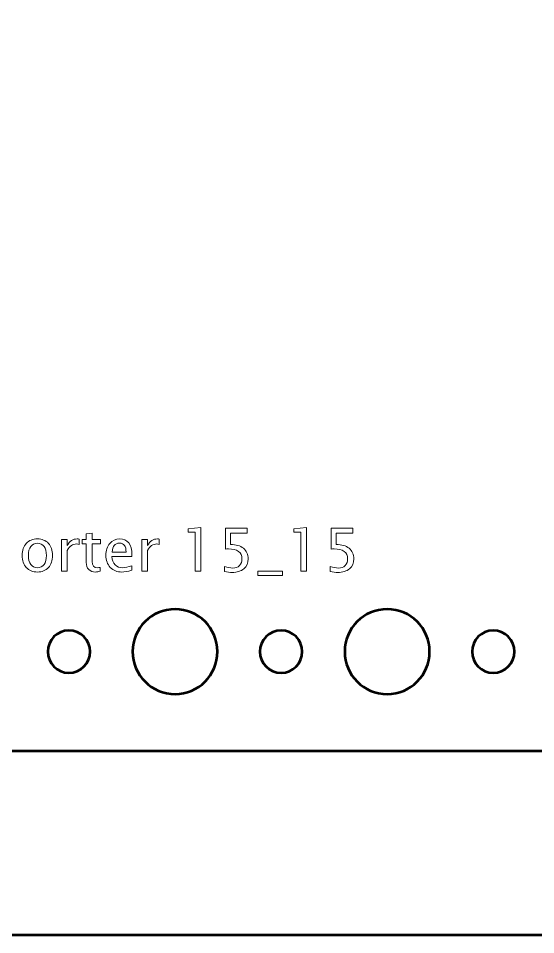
# Model space of a CAD drawing. Header units: centimetres. Extents: x -44 to 44, y -29.8 to 29.1.
# Drawn here: x -27.36 to -23.7, y 0.25 to 6.72 of the extents above; entities that cross this region are included whole.
import ezdxf

# ---------------------------------------------------------------- set-up
doc = ezdxf.new("R2010")
doc.units = ezdxf.units.CM
doc.header["$MEASUREMENT"] = 0
doc.layers.add('Layer 1', color=7, linetype='Continuous')

msp = doc.modelspace()

# ---------------------------------------------------------------- linework, layer by layer
at = {"layer": 'Layer 1', "color": 4, "lineweight": 53}
msp.add_lwpolyline([(-44, 0.25), (-16, 0.25), (-16, 23.75), (-44, 23.75), (-44, 0.25)], close=True, dxfattribs=at)
at = {"layer": 'Layer 1', "lineweight": 53}
for points, knots in [([(-40.45, 2.05), (-40.45, 2.05), (-40.45, 21.95), (-40.45, 21.95), (-40.45, 21.95), (-40.45, 22.22614), (-40.22614, 22.45), (-39.95, 22.45), (-39.95, 22.45), (-39.95, 22.45), (-20.05, 22.45), (-20.05, 22.45), (-20.05, 22.45), (-19.77386, 22.45), (-19.55, 22.22614), (-19.55, 21.95), (-19.55, 21.95), (-19.55, 21.95), (-19.55, 2.05), (-19.55, 2.05), (-19.55, 2.05), (-19.55, 1.77386), (-19.77386, 1.55), (-20.05, 1.55), (-20.05, 1.55), (-20.05, 1.55), (-39.95, 1.55), (-39.95, 1.55), (-39.95, 1.55), (-40.22614, 1.55), (-40.45, 1.77386), (-40.45, 2.05)], [0, 0, 0, 0, 0.1111111, 0.1111111, 0.1111111, 0.1111111, 0.2222222, 0.2222222, 0.2222222, 0.2222222, 0.3333333, 0.3333333, 0.3333333, 0.3333333, 0.4444444, 0.4444444, 0.4444444, 0.4444444, 0.5555556, 0.5555556, 0.5555556, 0.5555556, 0.6666667, 0.6666667, 0.6666667, 0.6666667, 0.7777778, 0.7777778, 0.7777778, 0.7777778, 1, 1, 1, 1]), ([(-26.55, 2.25), (-26.55, 2.41569), (-26.41569, 2.55), (-26.25, 2.55), (-26.25, 2.55), (-26.08431, 2.55), (-25.95, 2.41569), (-25.95, 2.25), (-25.95, 2.25), (-25.95, 2.08431), (-26.08431, 1.95), (-26.25, 1.95), (-26.25, 1.95), (-26.41569, 1.95), (-26.55, 2.08431), (-26.55, 2.25)], [0, 0, 0, 0, 0.2, 0.2, 0.2, 0.2, 0.4, 0.4, 0.4, 0.4, 0.6, 0.6, 0.6, 0.6, 1, 1, 1, 1]), ([(-25.05, 2.25), (-25.05, 2.41569), (-24.91569, 2.55), (-24.75, 2.55), (-24.75, 2.55), (-24.58431, 2.55), (-24.45, 2.41569), (-24.45, 2.25), (-24.45, 2.25), (-24.45, 2.08431), (-24.58431, 1.95), (-24.75, 1.95), (-24.75, 1.95), (-24.91569, 1.95), (-25.05, 2.08431), (-25.05, 2.25)], [0, 0, 0, 0, 0.2, 0.2, 0.2, 0.2, 0.4, 0.4, 0.4, 0.4, 0.6, 0.6, 0.6, 0.6, 1, 1, 1, 1]), ([(-27.15, 2.25), (-27.15, 2.33284), (-27.08284, 2.4), (-27, 2.4), (-27, 2.4), (-26.91716, 2.4), (-26.85, 2.33284), (-26.85, 2.25), (-26.85, 2.25), (-26.85, 2.16716), (-26.91716, 2.1), (-27, 2.1), (-27, 2.1), (-27.08284, 2.1), (-27.15, 2.16716), (-27.15, 2.25)], [0, 0, 0, 0, 0.2, 0.2, 0.2, 0.2, 0.4, 0.4, 0.4, 0.4, 0.6, 0.6, 0.6, 0.6, 1, 1, 1, 1]), ([(-25.65, 2.25), (-25.65, 2.33284), (-25.58284, 2.4), (-25.5, 2.4), (-25.5, 2.4), (-25.41716, 2.4), (-25.35, 2.33284), (-25.35, 2.25), (-25.35, 2.25), (-25.35, 2.16716), (-25.41716, 2.1), (-25.5, 2.1), (-25.5, 2.1), (-25.58284, 2.1), (-25.65, 2.16716), (-25.65, 2.25)], [0, 0, 0, 0, 0.2, 0.2, 0.2, 0.2, 0.4, 0.4, 0.4, 0.4, 0.6, 0.6, 0.6, 0.6, 1, 1, 1, 1]), ([(-24.15, 2.25), (-24.15, 2.33284), (-24.08284, 2.4), (-24, 2.4), (-24, 2.4), (-23.91716, 2.4), (-23.85, 2.33284), (-23.85, 2.25), (-23.85, 2.25), (-23.85, 2.16716), (-23.91716, 2.1), (-24, 2.1), (-24, 2.1), (-24.08284, 2.1), (-24.15, 2.16716), (-24.15, 2.25)], [0, 0, 0, 0, 0.2, 0.2, 0.2, 0.2, 0.4, 0.4, 0.4, 0.4, 0.6, 0.6, 0.6, 0.6, 1, 1, 1, 1])]:
    msp.add_open_spline(points, degree=3, knots=knots, dxfattribs=at)
at = {"layer": 'Layer 1', "color": 5, "lineweight": 9}
for points, knots in [([(-26.10754, 2.81748), (-26.10754, 2.81748), (-26.10754, 3.09307), (-26.10754, 3.09307), (-26.10754, 3.09307), (-26.10754, 3.09307), (-26.15622, 3.09307), (-26.15622, 3.09307), (-26.15622, 3.09307), (-26.15622, 3.09307), (-26.15622, 3.11847), (-26.15622, 3.11847), (-26.15622, 3.11847), (-26.15622, 3.11847), (-26.0669, 3.12609), (-26.0669, 3.12609), (-26.0669, 3.12609), (-26.0669, 3.12609), (-26.0669, 2.81748), (-26.0669, 2.81748), (-26.0669, 2.81748), (-26.0669, 2.81748), (-26.10754, 2.81748), (-26.10754, 2.81748)], [0, 0, 0, 0, 0.1428571, 0.1428571, 0.1428571, 0.1428571, 0.2857143, 0.2857143, 0.2857143, 0.2857143, 0.4285714, 0.4285714, 0.4285714, 0.4285714, 0.5714286, 0.5714286, 0.5714286, 0.5714286, 0.7142857, 0.7142857, 0.7142857, 0.7142857, 1, 1, 1, 1]), ([(-25.89911, 2.81621), (-25.89911, 2.81621), (-25.89911, 2.85262), (-25.89911, 2.85262), (-25.89911, 2.85262), (-25.87886, 2.84443), (-25.85967, 2.84034), (-25.84133, 2.84034), (-25.84133, 2.84034), (-25.82129, 2.84034), (-25.80549, 2.84627), (-25.79399, 2.85812), (-25.79399, 2.85812), (-25.78249, 2.86997), (-25.77677, 2.88627), (-25.77677, 2.90701), (-25.77677, 2.90701), (-25.77677, 2.92931), (-25.78489, 2.94638), (-25.80111, 2.95817), (-25.80111, 2.95817), (-25.81734, 2.96995), (-25.84084, 2.97581), (-25.87153, 2.97581), (-25.87153, 2.97581), (-25.87865, 2.97581), (-25.8862, 2.97531), (-25.89403, 2.97432), (-25.89403, 2.97432), (-25.89403, 2.97432), (-25.89403, 3.12355), (-25.89403, 3.12355), (-25.89403, 3.12355), (-25.89403, 3.12355), (-25.73909, 3.12355), (-25.73909, 3.12355), (-25.73909, 3.12355), (-25.73909, 3.12355), (-25.73909, 3.08799), (-25.73909, 3.08799), (-25.73909, 3.08799), (-25.73909, 3.08799), (-25.85847, 3.08799), (-25.85847, 3.08799), (-25.85847, 3.08799), (-25.85847, 3.08799), (-25.85847, 3.00713), (-25.85847, 3.00713), (-25.85847, 3.00713), (-25.8191, 3.00713), (-25.78841, 2.9981), (-25.76633, 2.98004), (-25.76633, 2.98004), (-25.74425, 2.96205), (-25.73317, 2.93707), (-25.73317, 2.90511), (-25.73317, 2.90511), (-25.73317, 2.87534), (-25.74319, 2.85205), (-25.76322, 2.83519), (-25.76322, 2.83519), (-25.78326, 2.81833), (-25.81092, 2.80986), (-25.8462, 2.80986), (-25.8462, 2.80986), (-25.86193, 2.80986), (-25.87957, 2.81198), (-25.89911, 2.81621)], [0, 0, 0, 0, 0.0555556, 0.0555556, 0.0555556, 0.0555556, 0.1111111, 0.1111111, 0.1111111, 0.1111111, 0.1666667, 0.1666667, 0.1666667, 0.1666667, 0.2222222, 0.2222222, 0.2222222, 0.2222222, 0.2777778, 0.2777778, 0.2777778, 0.2777778, 0.3333333, 0.3333333, 0.3333333, 0.3333333, 0.3888889, 0.3888889, 0.3888889, 0.3888889, 0.4444444, 0.4444444, 0.4444444, 0.4444444, 0.5, 0.5, 0.5, 0.5, 0.5555556, 0.5555556, 0.5555556, 0.5555556, 0.6111111, 0.6111111, 0.6111111, 0.6111111, 0.6666667, 0.6666667, 0.6666667, 0.6666667, 0.7222222, 0.7222222, 0.7222222, 0.7222222, 0.7777778, 0.7777778, 0.7777778, 0.7777778, 0.8333333, 0.8333333, 0.8333333, 0.8333333, 0.8888889, 0.8888889, 0.8888889, 0.8888889, 1, 1, 1, 1]), ([(-25.36049, 2.81748), (-25.36049, 2.81748), (-25.36049, 3.09307), (-25.36049, 3.09307), (-25.36049, 3.09307), (-25.36049, 3.09307), (-25.40917, 3.09307), (-25.40917, 3.09307), (-25.40917, 3.09307), (-25.40917, 3.09307), (-25.40917, 3.11847), (-25.40917, 3.11847), (-25.40917, 3.11847), (-25.40917, 3.11847), (-25.31985, 3.12609), (-25.31985, 3.12609), (-25.31985, 3.12609), (-25.31985, 3.12609), (-25.31985, 2.81748), (-25.31985, 2.81748), (-25.31985, 2.81748), (-25.31985, 2.81748), (-25.36049, 2.81748), (-25.36049, 2.81748)], [0, 0, 0, 0, 0.1428571, 0.1428571, 0.1428571, 0.1428571, 0.2857143, 0.2857143, 0.2857143, 0.2857143, 0.4285714, 0.4285714, 0.4285714, 0.4285714, 0.5714286, 0.5714286, 0.5714286, 0.5714286, 0.7142857, 0.7142857, 0.7142857, 0.7142857, 1, 1, 1, 1]), ([(-25.15206, 2.81621), (-25.15206, 2.81621), (-25.15206, 2.85262), (-25.15206, 2.85262), (-25.15206, 2.85262), (-25.13181, 2.84443), (-25.11262, 2.84034), (-25.09428, 2.84034), (-25.09428, 2.84034), (-25.07424, 2.84034), (-25.05844, 2.84627), (-25.04694, 2.85812), (-25.04694, 2.85812), (-25.03544, 2.86997), (-25.02972, 2.88627), (-25.02972, 2.90701), (-25.02972, 2.90701), (-25.02972, 2.92931), (-25.03784, 2.94638), (-25.05406, 2.95817), (-25.05406, 2.95817), (-25.07029, 2.96995), (-25.09379, 2.97581), (-25.12448, 2.97581), (-25.12448, 2.97581), (-25.1316, 2.97581), (-25.13915, 2.97531), (-25.14698, 2.97432), (-25.14698, 2.97432), (-25.14698, 2.97432), (-25.14698, 3.12355), (-25.14698, 3.12355), (-25.14698, 3.12355), (-25.14698, 3.12355), (-24.99204, 3.12355), (-24.99204, 3.12355), (-24.99204, 3.12355), (-24.99204, 3.12355), (-24.99204, 3.08799), (-24.99204, 3.08799), (-24.99204, 3.08799), (-24.99204, 3.08799), (-25.11142, 3.08799), (-25.11142, 3.08799), (-25.11142, 3.08799), (-25.11142, 3.08799), (-25.11142, 3.00713), (-25.11142, 3.00713), (-25.11142, 3.00713), (-25.07205, 3.00713), (-25.04136, 2.9981), (-25.01928, 2.98004), (-25.01928, 2.98004), (-24.9972, 2.96205), (-24.98612, 2.93707), (-24.98612, 2.90511), (-24.98612, 2.90511), (-24.98612, 2.87534), (-24.99614, 2.85205), (-25.01617, 2.83519), (-25.01617, 2.83519), (-25.03621, 2.81833), (-25.06387, 2.80986), (-25.09915, 2.80986), (-25.09915, 2.80986), (-25.11488, 2.80986), (-25.13252, 2.81198), (-25.15206, 2.81621)], [0, 0, 0, 0, 0.0555556, 0.0555556, 0.0555556, 0.0555556, 0.1111111, 0.1111111, 0.1111111, 0.1111111, 0.1666667, 0.1666667, 0.1666667, 0.1666667, 0.2222222, 0.2222222, 0.2222222, 0.2222222, 0.2777778, 0.2777778, 0.2777778, 0.2777778, 0.3333333, 0.3333333, 0.3333333, 0.3333333, 0.3888889, 0.3888889, 0.3888889, 0.3888889, 0.4444444, 0.4444444, 0.4444444, 0.4444444, 0.5, 0.5, 0.5, 0.5, 0.5555556, 0.5555556, 0.5555556, 0.5555556, 0.6111111, 0.6111111, 0.6111111, 0.6111111, 0.6666667, 0.6666667, 0.6666667, 0.6666667, 0.7222222, 0.7222222, 0.7222222, 0.7222222, 0.7777778, 0.7777778, 0.7777778, 0.7777778, 0.8333333, 0.8333333, 0.8333333, 0.8333333, 0.8888889, 0.8888889, 0.8888889, 0.8888889, 1, 1, 1, 1]), ([(-27.22309, 2.8124), (-27.25604, 2.8124), (-27.28214, 2.82291), (-27.30133, 2.84394), (-27.30133, 2.84394), (-27.32059, 2.86496), (-27.33019, 2.89354), (-27.33019, 2.92959), (-27.33019, 2.92959), (-27.33019, 2.96557), (-27.32059, 2.99408), (-27.30133, 3.01503), (-27.30133, 3.01503), (-27.28214, 3.03599), (-27.25604, 3.0465), (-27.22309, 3.0465), (-27.22309, 3.0465), (-27.19014, 3.0465), (-27.16403, 3.03599), (-27.14484, 3.01503), (-27.14484, 3.01503), (-27.12558, 2.99408), (-27.11599, 2.96557), (-27.11599, 2.92959), (-27.11599, 2.92959), (-27.11599, 2.89354), (-27.12558, 2.86496), (-27.14484, 2.84394), (-27.14484, 2.84394), (-27.16403, 2.82291), (-27.19014, 2.8124), (-27.22309, 2.8124)], [0, 0, 0, 0, 0.1111111, 0.1111111, 0.1111111, 0.1111111, 0.2222222, 0.2222222, 0.2222222, 0.2222222, 0.3333333, 0.3333333, 0.3333333, 0.3333333, 0.4444444, 0.4444444, 0.4444444, 0.4444444, 0.5555556, 0.5555556, 0.5555556, 0.5555556, 0.6666667, 0.6666667, 0.6666667, 0.6666667, 0.7777778, 0.7777778, 0.7777778, 0.7777778, 1, 1, 1, 1]), ([(-27.05234, 2.81748), (-27.05234, 2.81748), (-27.05234, 3.04184), (-27.05234, 3.04184), (-27.05234, 3.04184), (-27.05234, 3.04184), (-27.0117, 3.04184), (-27.0117, 3.04184), (-27.0117, 3.04184), (-27.0117, 3.04184), (-27.0117, 2.99944), (-27.0117, 2.99944), (-27.0117, 2.99944), (-26.99554, 3.03084), (-26.97212, 3.0465), (-26.94136, 3.0465), (-26.94136, 3.0465), (-26.93719, 3.0465), (-26.93282, 3.04615), (-26.9283, 3.04544), (-26.9283, 3.04544), (-26.9283, 3.04544), (-26.9283, 3.00741), (-26.9283, 3.00741), (-26.9283, 3.00741), (-26.93536, 3.00974), (-26.94157, 3.01094), (-26.94693, 3.01094), (-26.94693, 3.01094), (-26.97275, 3.01094), (-26.99434, 2.9957), (-27.0117, 2.96515), (-27.0117, 2.96515), (-27.0117, 2.96515), (-27.0117, 2.81748), (-27.0117, 2.81748), (-27.0117, 2.81748), (-27.0117, 2.81748), (-27.05234, 2.81748), (-27.05234, 2.81748)], [0, 0, 0, 0, 0.0909091, 0.0909091, 0.0909091, 0.0909091, 0.1818182, 0.1818182, 0.1818182, 0.1818182, 0.2727273, 0.2727273, 0.2727273, 0.2727273, 0.3636364, 0.3636364, 0.3636364, 0.3636364, 0.4545455, 0.4545455, 0.4545455, 0.4545455, 0.5454545, 0.5454545, 0.5454545, 0.5454545, 0.6363636, 0.6363636, 0.6363636, 0.6363636, 0.7272727, 0.7272727, 0.7272727, 0.7272727, 0.8181818, 0.8181818, 0.8181818, 0.8181818, 1, 1, 1, 1]), ([(-26.7788, 2.81755), (-26.79136, 2.81409), (-26.8023, 2.8124), (-26.81154, 2.8124), (-26.81154, 2.8124), (-26.83228, 2.8124), (-26.84844, 2.81833), (-26.86001, 2.83018), (-26.86001, 2.83018), (-26.87165, 2.84203), (-26.87744, 2.85847), (-26.87744, 2.87957), (-26.87744, 2.87957), (-26.87744, 2.87957), (-26.87744, 3.01137), (-26.87744, 3.01137), (-26.87744, 3.01137), (-26.87744, 3.01137), (-26.90552, 3.01137), (-26.90552, 3.01137), (-26.90552, 3.01137), (-26.90552, 3.01137), (-26.90552, 3.04184), (-26.90552, 3.04184), (-26.90552, 3.04184), (-26.90552, 3.04184), (-26.87744, 3.04184), (-26.87744, 3.04184), (-26.87744, 3.04184), (-26.87744, 3.04184), (-26.87744, 3.08241), (-26.87744, 3.08241), (-26.87744, 3.08241), (-26.87744, 3.08241), (-26.8368, 3.08629), (-26.8368, 3.08629), (-26.8368, 3.08629), (-26.8368, 3.08629), (-26.8368, 3.04184), (-26.8368, 3.04184), (-26.8368, 3.04184), (-26.8368, 3.04184), (-26.77795, 3.04184), (-26.77795, 3.04184), (-26.77795, 3.04184), (-26.77795, 3.04184), (-26.77795, 3.01137), (-26.77795, 3.01137), (-26.77795, 3.01137), (-26.77795, 3.01137), (-26.8368, 3.01137), (-26.8368, 3.01137), (-26.8368, 3.01137), (-26.8368, 3.01137), (-26.8368, 2.88691), (-26.8368, 2.88691), (-26.8368, 2.88691), (-26.8368, 2.85756), (-26.82403, 2.84288), (-26.79856, 2.84288), (-26.79856, 2.84288), (-26.79312, 2.84288), (-26.78656, 2.8438), (-26.7788, 2.84556), (-26.7788, 2.84556), (-26.7788, 2.84556), (-26.7788, 2.81755), (-26.7788, 2.81755)], [0, 0, 0, 0, 0.0555556, 0.0555556, 0.0555556, 0.0555556, 0.1111111, 0.1111111, 0.1111111, 0.1111111, 0.1666667, 0.1666667, 0.1666667, 0.1666667, 0.2222222, 0.2222222, 0.2222222, 0.2222222, 0.2777778, 0.2777778, 0.2777778, 0.2777778, 0.3333333, 0.3333333, 0.3333333, 0.3333333, 0.3888889, 0.3888889, 0.3888889, 0.3888889, 0.4444444, 0.4444444, 0.4444444, 0.4444444, 0.5, 0.5, 0.5, 0.5, 0.5555556, 0.5555556, 0.5555556, 0.5555556, 0.6111111, 0.6111111, 0.6111111, 0.6111111, 0.6666667, 0.6666667, 0.6666667, 0.6666667, 0.7222222, 0.7222222, 0.7222222, 0.7222222, 0.7777778, 0.7777778, 0.7777778, 0.7777778, 0.8333333, 0.8333333, 0.8333333, 0.8333333, 0.8888889, 0.8888889, 0.8888889, 0.8888889, 1, 1, 1, 1]), ([(-26.55612, 2.82468), (-26.58343, 2.81649), (-26.60678, 2.8124), (-26.62626, 2.8124), (-26.62626, 2.8124), (-26.65949, 2.8124), (-26.68651, 2.82341), (-26.70732, 2.84535), (-26.70732, 2.84535), (-26.72814, 2.86729), (-26.73858, 2.89573), (-26.73858, 2.93072), (-26.73858, 2.93072), (-26.73858, 2.96466), (-26.72941, 2.99253), (-26.71099, 3.01433), (-26.71099, 3.01433), (-26.69258, 3.03606), (-26.66901, 3.04692), (-26.6403, 3.04692), (-26.6403, 3.04692), (-26.61313, 3.04692), (-26.59211, 3.03726), (-26.57729, 3.01793), (-26.57729, 3.01793), (-26.56247, 2.99859), (-26.55507, 2.97122), (-26.55507, 2.93573), (-26.55507, 2.93573), (-26.55507, 2.93573), (-26.55528, 2.92331), (-26.55528, 2.92331), (-26.55528, 2.92331), (-26.55528, 2.92331), (-26.69709, 2.92331), (-26.69709, 2.92331), (-26.69709, 2.92331), (-26.69117, 2.86969), (-26.66499, 2.84288), (-26.61864, 2.84288), (-26.61864, 2.84288), (-26.60163, 2.84288), (-26.58082, 2.84768), (-26.55612, 2.85727), (-26.55612, 2.85727), (-26.55612, 2.85727), (-26.55612, 2.82468), (-26.55612, 2.82468)], [0, 0, 0, 0, 0.0769231, 0.0769231, 0.0769231, 0.0769231, 0.1538462, 0.1538462, 0.1538462, 0.1538462, 0.2307692, 0.2307692, 0.2307692, 0.2307692, 0.3076923, 0.3076923, 0.3076923, 0.3076923, 0.3846154, 0.3846154, 0.3846154, 0.3846154, 0.4615385, 0.4615385, 0.4615385, 0.4615385, 0.5384615, 0.5384615, 0.5384615, 0.5384615, 0.6153846, 0.6153846, 0.6153846, 0.6153846, 0.6923077, 0.6923077, 0.6923077, 0.6923077, 0.7692308, 0.7692308, 0.7692308, 0.7692308, 0.8461538, 0.8461538, 0.8461538, 0.8461538, 1, 1, 1, 1]), ([(-26.48493, 2.81748), (-26.48493, 2.81748), (-26.48493, 3.04184), (-26.48493, 3.04184), (-26.48493, 3.04184), (-26.48493, 3.04184), (-26.44429, 3.04184), (-26.44429, 3.04184), (-26.44429, 3.04184), (-26.44429, 3.04184), (-26.44429, 2.99944), (-26.44429, 2.99944), (-26.44429, 2.99944), (-26.42813, 3.03084), (-26.40471, 3.0465), (-26.37395, 3.0465), (-26.37395, 3.0465), (-26.36978, 3.0465), (-26.36541, 3.04615), (-26.36089, 3.04544), (-26.36089, 3.04544), (-26.36089, 3.04544), (-26.36089, 3.00741), (-26.36089, 3.00741), (-26.36089, 3.00741), (-26.36795, 3.00974), (-26.37416, 3.01094), (-26.37952, 3.01094), (-26.37952, 3.01094), (-26.40534, 3.01094), (-26.42693, 2.9957), (-26.44429, 2.96515), (-26.44429, 2.96515), (-26.44429, 2.96515), (-26.44429, 2.81748), (-26.44429, 2.81748), (-26.44429, 2.81748), (-26.44429, 2.81748), (-26.48493, 2.81748), (-26.48493, 2.81748)], [0, 0, 0, 0, 0.0909091, 0.0909091, 0.0909091, 0.0909091, 0.1818182, 0.1818182, 0.1818182, 0.1818182, 0.2727273, 0.2727273, 0.2727273, 0.2727273, 0.3636364, 0.3636364, 0.3636364, 0.3636364, 0.4545455, 0.4545455, 0.4545455, 0.4545455, 0.5454545, 0.5454545, 0.5454545, 0.5454545, 0.6363636, 0.6363636, 0.6363636, 0.6363636, 0.7272727, 0.7272727, 0.7272727, 0.7272727, 0.8181818, 0.8181818, 0.8181818, 0.8181818, 1, 1, 1, 1]), ([(-27.22316, 2.84288), (-27.20305, 2.84288), (-27.18739, 2.85043), (-27.17624, 2.8656), (-27.17624, 2.8656), (-27.16516, 2.8807), (-27.15959, 2.90208), (-27.15959, 2.92959), (-27.15959, 2.92959), (-27.15959, 2.95704), (-27.16516, 2.97835), (-27.17624, 2.99344), (-27.17624, 2.99344), (-27.18739, 3.00847), (-27.20305, 3.01602), (-27.22316, 3.01602), (-27.22316, 3.01602), (-27.24334, 3.01602), (-27.259, 3.00847), (-27.27001, 2.99344), (-27.27001, 2.99344), (-27.28108, 2.97835), (-27.28659, 2.95704), (-27.28659, 2.92959), (-27.28659, 2.92959), (-27.28659, 2.90208), (-27.28108, 2.8807), (-27.27001, 2.8656), (-27.27001, 2.8656), (-27.259, 2.85043), (-27.24334, 2.84288), (-27.22316, 2.84288)], [0, 0, 0, 0, 0.1111111, 0.1111111, 0.1111111, 0.1111111, 0.2222222, 0.2222222, 0.2222222, 0.2222222, 0.3333333, 0.3333333, 0.3333333, 0.3333333, 0.4444444, 0.4444444, 0.4444444, 0.4444444, 0.5555556, 0.5555556, 0.5555556, 0.5555556, 0.6666667, 0.6666667, 0.6666667, 0.6666667, 0.7777778, 0.7777778, 0.7777778, 0.7777778, 1, 1, 1, 1]), ([(-26.69498, 2.95379), (-26.69498, 2.95379), (-26.59592, 2.95379), (-26.59592, 2.95379), (-26.59592, 2.95379), (-26.59592, 2.99556), (-26.61151, 3.01645), (-26.64263, 3.01645), (-26.64263, 3.01645), (-26.67395, 3.01645), (-26.69138, 2.99556), (-26.69498, 2.95379)], [0, 0, 0, 0, 0.25, 0.25, 0.25, 0.25, 0.5, 0.5, 0.5, 0.5, 1, 1, 1, 1]), ([(-25.66529, 2.787), (-25.66529, 2.787), (-25.66529, 2.81748), (-25.66529, 2.81748), (-25.66529, 2.81748), (-25.66529, 2.81748), (-25.48918, 2.81748), (-25.48918, 2.81748), (-25.48918, 2.81748), (-25.48918, 2.81748), (-25.48918, 2.787), (-25.48918, 2.787), (-25.48918, 2.787), (-25.48918, 2.787), (-25.66529, 2.787), (-25.66529, 2.787)], [0, 0, 0, 0, 0.2, 0.2, 0.2, 0.2, 0.4, 0.4, 0.4, 0.4, 0.6, 0.6, 0.6, 0.6, 1, 1, 1, 1])]:
    msp.add_open_spline(points, degree=3, knots=knots, dxfattribs=at)

doc.saveas('drawing.dxf')
